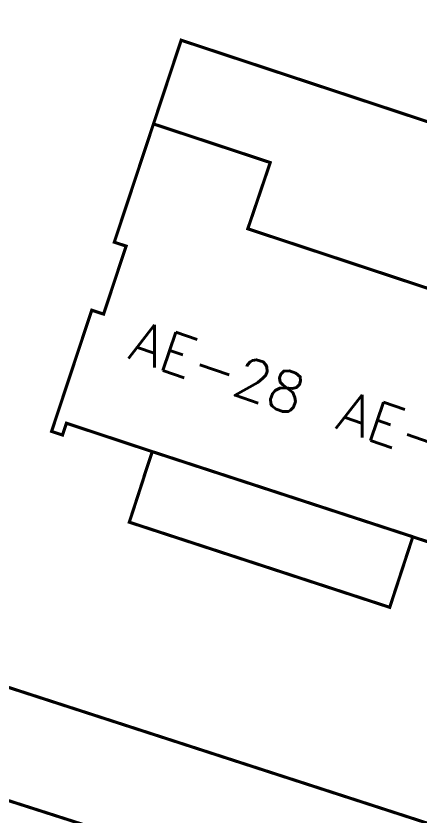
# Model space of a CAD drawing. Header units: inches. Extents: x 350994 to 353538, y 1581369 to 1583842.
# Drawn here: x 351517.83 to 351530.79, y 1583235.69 to 1583261.38 of the extents above; entities that cross this region are included whole.
import ezdxf
from ezdxf.enums import TextEntityAlignment as Align

# ---------------------------------------------------------------- set-up
doc = ezdxf.new("R2010")
doc.units = ezdxf.units.IN
doc.header["$MEASUREMENT"] = 0
doc.linetypes.add('1', pattern=[0])
doc.linetypes.add('ACAD_ISO03W100', pattern=[30, 12, -18])
for name, color, linetype in [('BOUNDARY', 5, 'Continuous'), ('BULDING', 5, '1'), ('CW', 94, '1'), ("ROAD'S", 1, '1')]:
    doc.layers.add(name, color=color, linetype=linetype)
doc.styles.add('ROMANS', font='ROMANS.shx')

msp = doc.modelspace()

# ---------------------------------------------------------------- linework, layer by layer
at = {"layer": 'BOUNDARY', "lineweight": 5, "const_width": 0.1, "elevation": 99.066}
for points in [[(351533.305, 1583243.746), (351530.556, 1583244.656), (351529.816, 1583242.392), (351521.462, 1583245.126), (351521.951, 1583246.631), (351521.947, 1583246.632), (351522.198, 1583247.391), (351519.445, 1583248.303), (351519.319, 1583247.923), (351518.968, 1583248.04), (351520.257, 1583251.932), (351520.637, 1583251.806), (351521.359, 1583253.989), (351520.98, 1583254.115), (351522.237, 1583257.912), (351522.237, 1583257.912), (351525.983, 1583256.672), (351525.263, 1583254.545), (351532.865, 1583252.028)], [(351522.198, 1583247.391), (351530.557, 1583244.657)]]:
    msp.add_lwpolyline(points, dxfattribs=at)
at = {"layer": 'CW', "linetype": 'ACAD_ISO03W100', "lineweight": 5, "ltscale": 0.1, "const_width": 0.1, "elevation": 99.066}
msp.add_lwpolyline([(351522.237, 1583257.912), (351523.126, 1583260.599), (351537.662, 1583255.787), (351536.773, 1583253.1)], dxfattribs=at)
at = {"layer": "ROAD'S", "lineweight": 5, "const_width": 0.1}
for points in [[(351566.837, 1583288.695), (351587.368, 1583281.612), (351589.749, 1583279.92), (351590.972, 1583277.627), (351589.879, 1583272.789), (351572.923, 1583223.021), (351570.49, 1583222.806), (351567.784, 1583223.345), (351562.174, 1583225.354), (351463.672, 1583257.317), (351394.003, 1583279.224), (351390.857, 1583283.441), (351391.809, 1583287.12), (351391.809, 1583287.12), (351391.95, 1583287.665), (351407.18, 1583340.371), (351411.724, 1583342.339), (351413.567, 1583341.782), (351482.492, 1583317.608), (351515.964, 1583306.247), (351528.201, 1583302.025)], [(351393.06, 1583275.668), (351462.322, 1583253.905), (351560.885, 1583222.306), (351564.853, 1583220.437), (351568.311, 1583218.792), (351570.496, 1583215.695), (351570.496, 1583215.695), (351555.306, 1583169.633)]]:
    msp.add_lwpolyline(points, dxfattribs=at)

# ---------------------------------------------------------------- texts
at = {"layer": 'BULDING', "color": 0, "linetype": 'Continuous', "lineweight": 9, "style": 'ROMANS'}
for s, p in [('AE-28', (351524.303, 1583250.079, -9.404)), ('AE-27', (351530.962, 1583247.835, -9.404))]:
    msp.add_text(s, height=1.3, rotation=341.0931, dxfattribs=at).set_placement(p, align=Align.MIDDLE_CENTER)

doc.saveas('drawing.dxf')
